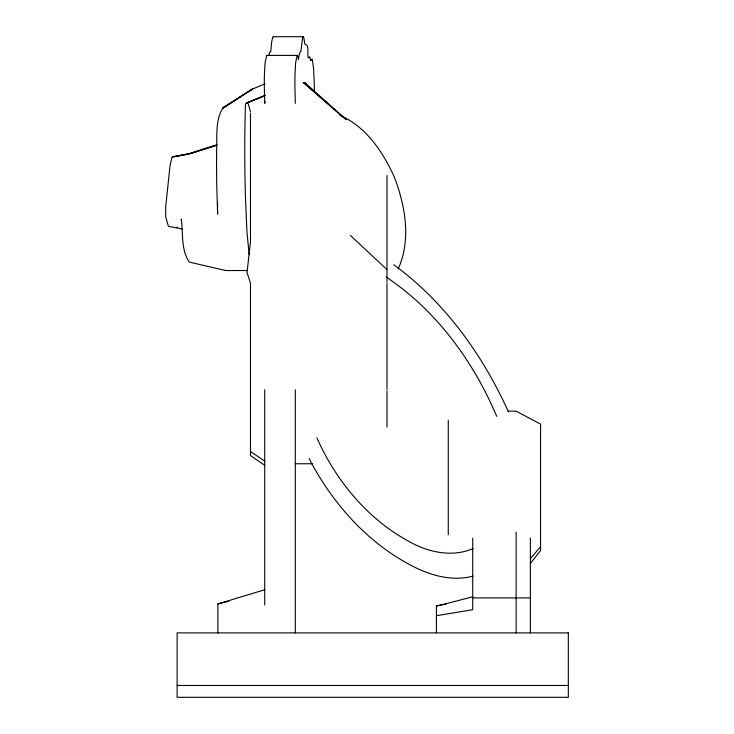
<?xml version="1.0" encoding="UTF-8"?>
<svg xmlns="http://www.w3.org/2000/svg" width="734" height="734" viewBox="0 0 734 734"><rect width="100%" height="100%" fill="white"/><g stroke="black" fill="none" stroke-linecap="round" stroke-linejoin="round"><path stroke-width="1.1" d="M265.121 101.43L264.735 103.384L264.378 88.383A24.305 2.147 -90 0 1 264.396 74.639L265.084 62.858L266.699 55.454A26.488 2.349 -90 0 1 266.956 55.426M398.085 269.103C411.352 240.156 405.361 206.337 394.553 177.509C383.093 152.094 366.22 126.716 339.805 115.238M530.379 563.464L540.573 550.509L540.573 424.087L516.121 411.159L508.13 411.159M530.379 558.776L540.573 546.619M224.099 106.898L252.524 89.062L264.965 83.804M473.347 548.472C451.401 558.014 426.326 551.977 406.553 540.086C366.174 517.452 335.667 479.917 316.932 438.005M264.882 95.548L247.11 102.824L265.405 95.438L246.688 102.824M189.739 153.718L216.466 145.222M216.475 144.901L188.684 153.736L172.582 156.801M217.181 145.103L189.381 153.92L174.307 156.764M217.879 603.917L264.735 589.769M473.109 576.089C450.162 582.264 426.454 574.236 406.517 562.895C365.119 539.784 332.805 502.937 310.574 461.438L309.133 458.438M436.418 606.192L472.724 596.806M228.779 601.247L217.879 603.871L217.879 632.891M188.656 153.92L173.554 156.782A32.562 4.046 90 0 0 173.224 156.966A32.562 4.046 -90 0 0 171.94 157.461L170.013 165.82L165.811 205.759A19.708 2.45 -90 0 0 165.756 216.906L168.159 225.558A51.27 6.377 90 0 0 169.526 226.549L182.188 228.953M446.318 604.018L436.418 605.752L436.418 632.891M436.418 615.725L472.724 609.697L472.724 538.031M273.25 36.7L303.105 36.7M266.827 55.399L297.215 55.399M247.22 270.534L225.733 270.534L189.381 262.121C180.83 250.037 183.225 233.155 181.261 219.062L181.656 221.182M295.297 463.75L312.491 463.75M472.724 597.907L530.379 597.907M177.133 685.464L568.318 685.464M386.121 277.012C436.345 310.473 473.357 361.174 496.707 416.325M250.477 451.575L264.735 461.071M264.735 465.273L250.477 455.63L250.477 283.021A60.05 1.11 71.7 0 1 247.055 272.718A59.683 1.505 -84.1 0 1 248.184 262.121L250.477 242.018L250.477 113.265M393.763 264.708C444.721 301.968 482.633 354.761 508.469 411.912M346.026 119.532L303.151 82.364L342.594 116.706M346.099 119.642L304.775 82.566L306.39 84.254M350.311 235.385L386.983 269.635M250.477 111.825L248.395 104.347A109.43 8.762 89.3 0 0 245.45 104.356L245.174 114.421A178.188 19.974 90 0 0 245.422 196.189L246.918 231.605L249.184 254.67M530.379 538.031L530.379 632.891M516.121 532.141L516.121 632.891M448.272 420.279L448.272 534.811M386.983 175.307L386.983 277.819M386.983 279.048L386.983 281.544M386.983 282.792L386.983 389.341M386.983 390.818L386.983 426.986M295.297 103.384L294.967 88.383A24.305 1.973 -90 0 1 294.995 74.639L295.618 62.858L297.096 55.454A26.497 2.147 -90 0 1 298.215 58.252L298.417 59.674L298.977 56.096A56.344 4.569 -90 0 1 300.848 51.591L302.711 37.076A35.645 2.89 -90 0 1 303.876 37.884L304.894 44.214C309.932 44.976 306.895 54.059 308.234 57.793L309.014 57.793A22.314 1.807 -90 0 1 310.078 57.711L310.555 60.527L311.335 60.527L311.537 59.812A25.387 2.064 -90 0 1 312.372 59.555L313.574 68.519A65.225 5.294 -90 0 1 314.262 84.227L314.299 85.713A14.616 1.184 90 0 1 314.336 90.319M295.297 389.809L295.297 632.891M264.735 389.809L264.735 605.11M273.672 36.966A35.627 3.156 90 0 0 272.828 37.076L271.644 41.957L270.791 51.573A56.316 4.982 90 0 0 268.956 55.114M177.49 227.256A49.646 6.175 90 0 1 176.811 227.311M225.586 106.54A157.388 17.644 -90 0 0 222.631 108.366C216.567 118.513 216.778 130.698 216.75 142.139A142.02 15.919 90 0 0 216.778 186.207L217.622 214.209A23.525 2.633 -90 0 1 217.603 202.648M251.046 89.805L222.631 108.366L252.524 89.062L251.046 89.805M568.318 632.891L177.133 632.891L177.133 697.3L568.318 697.3L568.318 632.891"/></g></svg>
